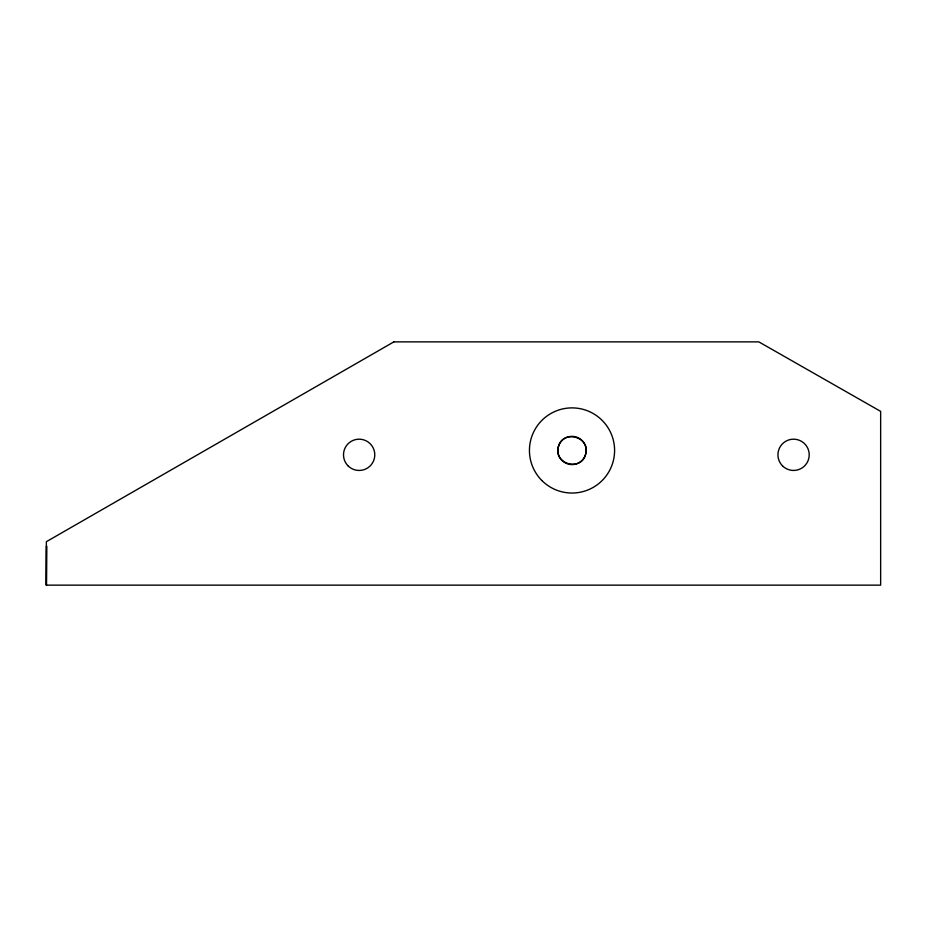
<?xml version="1.0" encoding="UTF-8"?>
<svg xmlns="http://www.w3.org/2000/svg" width="927" height="927" viewBox="0 0 927 927"><rect width="100%" height="100%" fill="white"/><g stroke="black" fill="none" stroke-linecap="round" stroke-linejoin="round"><path stroke-width="1.39" d="M558.378 446.814C553.013 464.16 581.623 471.82 585.655 454.126C591.009 436.779 562.411 429.12 558.378 446.814M393.894 341.866L46.35 541.704L46.35 585.146L880.65 585.146L880.65 411.368L758.819 341.866L393.894 341.866M46.396 585.146L46.547 546.073L46.396 585.146M562.029 460.452A14.114 14.114 0 0 0 585.655 454.126A14.114 14.114 0 0 0 568.355 436.826A14.114 14.114 0 0 0 562.029 460.452M782.515 465.875A15.643 15.643 0 0 0 808.68 458.865A15.643 15.643 0 0 0 789.526 439.711A15.643 15.643 0 0 0 782.515 465.875M348.077 465.875A15.643 15.643 0 0 0 374.253 458.865A15.643 15.643 0 0 0 355.099 439.711A15.643 15.643 0 0 0 348.077 465.875M541.913 480.568A42.572 42.572 0 0 0 613.141 461.484A42.572 42.572 0 0 0 560.997 409.34A42.572 42.572 0 0 0 541.913 480.568"/></g></svg>
